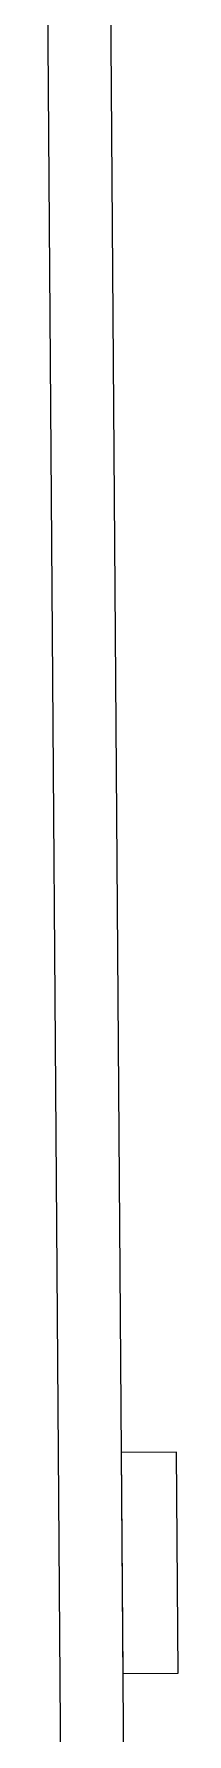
# Model space of a CAD drawing. Header units: feet. Extents: x 919634 to 928945, y 707022 to 708026.
# Drawn here: x 920165.8 to 920166.51, y 707130.33 to 707139.31 of the extents above; entities that cross this region are included whole.
import ezdxf

# ---------------------------------------------------------------- set-up
doc = ezdxf.new("R2010")
doc.units = ezdxf.units.FT
doc.header["$LTSCALE"] = 20
doc.header["$MEASUREMENT"] = 0
doc.layers.add('-u-site-xref', color=7, linetype='Continuous')
doc.layers.add('Site Plan$0$-u-site-bldg_interior', color=252, linetype='Continuous')
doc.layers.get('-u-site-xref').off()

# ---------------------------------------------------------------- blocks, each defined once
blk = doc.blocks.new('Site Plan')
at = {"layer": 'Site Plan$0$-u-site-bldg_interior'}
for p, q in [((920165.79742703, 707142.769710349), (920165.893533343, 707129.6033944372)), ((920166.1544739279, 707139.522229999), (920166.2274660644, 707129.5224963952))]:
    blk.add_line(p, q, dxfattribs=at)
blk.add_lwpolyline([(920166.5023541987, 707131.8221763254), (920166.210695302, 707131.8200473881), (920166.2192110512, 707130.6534118011), (920166.510869948, 707130.6555407384)], close=True, dxfattribs=at)

msp = doc.modelspace()

# ---------------------------------------------------------------- block references
at = {"layer": '-u-site-xref'}
msp.add_blockref('Site Plan', (0, 0), dxfattribs=at)

doc.saveas('drawing.dxf')
